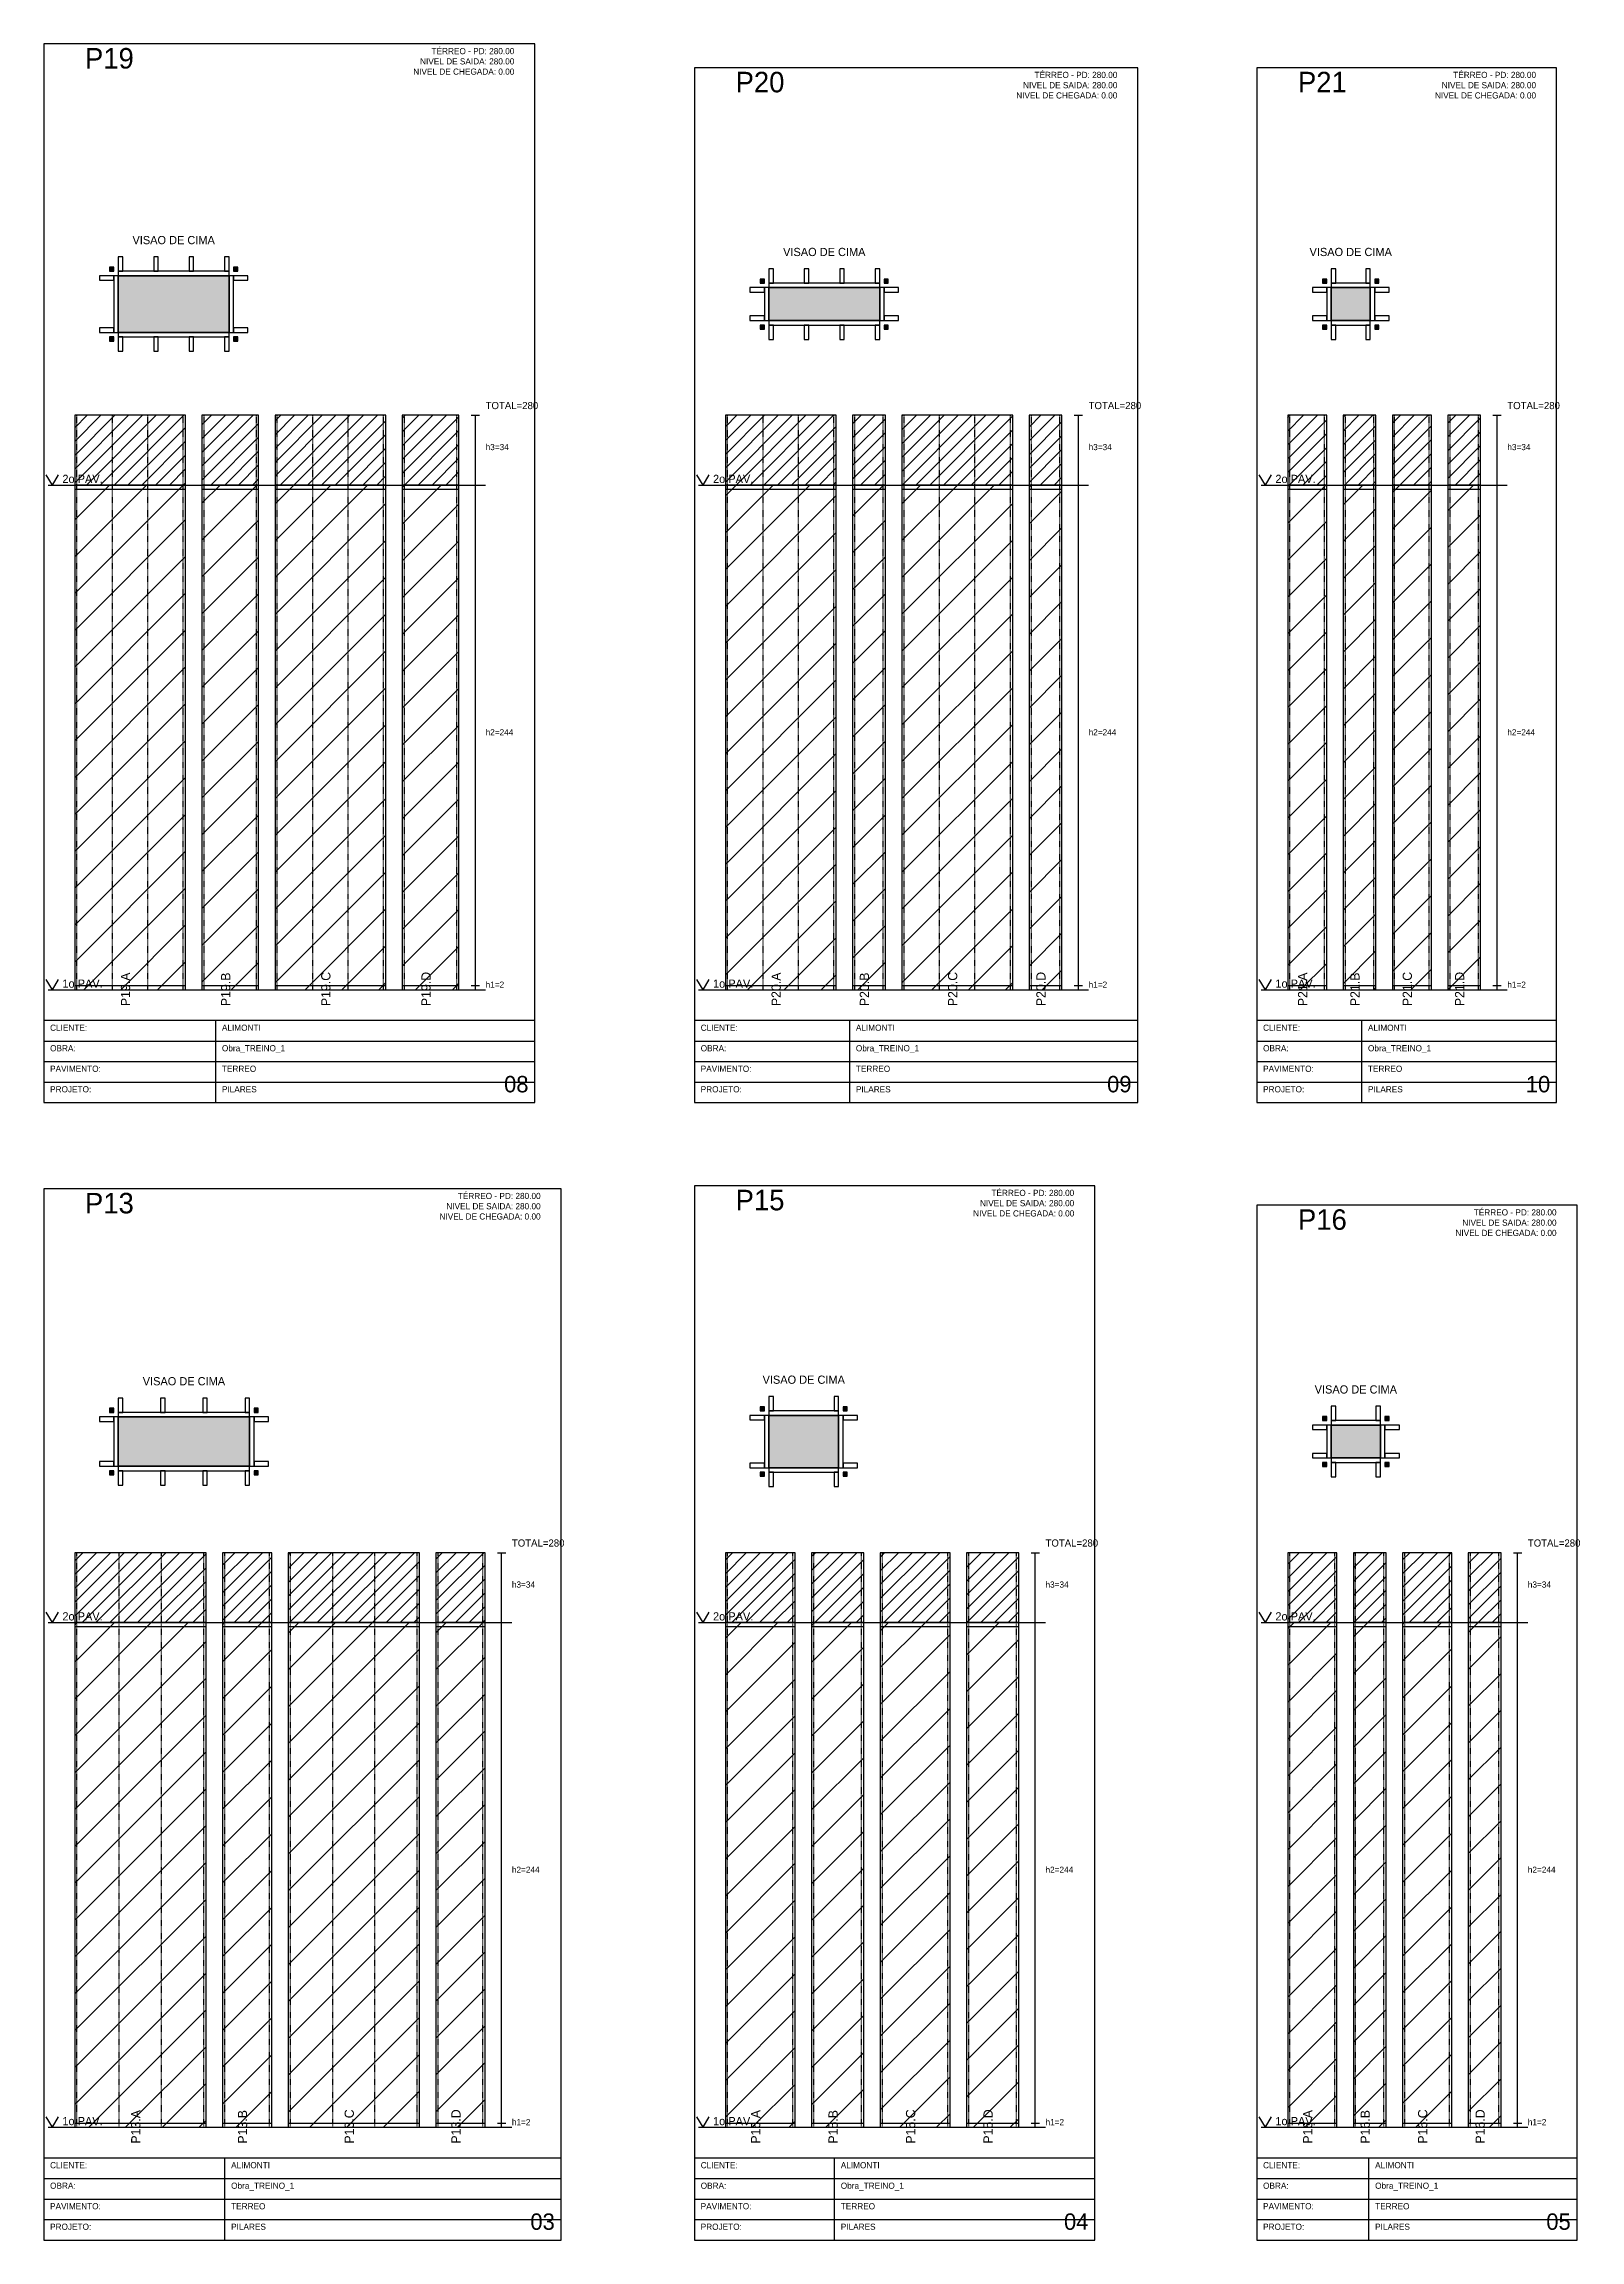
# Model space of a CAD drawing. Header units: metres. Extents: x 0 to 1466, y 0 to 2698.
# Drawn here: x 572 to 1320, y 0 to 1070 of the extents above; entities that cross this region are included whole.
import ezdxf
from ezdxf.enums import TextEntityAlignment as Align

# ---------------------------------------------------------------- set-up
doc = ezdxf.new("R2010")
doc.units = ezdxf.units.M
doc.linetypes.add('DASHED', pattern=[0.5, 0.25, -0.25])
for name, color, linetype in [('BORDA_CELULA', 9, 'Continuous'), ('CARIMBO', 9, 'Continuous'), ('CHAPA', 1, 'Continuous'), ('CONCRETO', 4, 'Continuous'), ('COTA', 8, 'Continuous'), ('Hachura', 8, 'Continuous'), ('LABEL_ID', 3, 'Continuous'), ('Nivel', 4, 'Continuous'), ('NOMENCLATURA', 1, 'Continuous'), ('Paineis', 7, 'Continuous'), ('SARR_2.2x7', 82, 'Continuous'), ('Texto Secao', 2, 'Continuous'), ('TEXTO_GERAL', 2, 'Continuous')]:
    doc.layers.add(name, color=color, linetype=linetype)

msp = doc.modelspace()

# ---------------------------------------------------------------- hatches: boundary and pattern name
at = {"layer": 'CHAPA'}
for points in [[(604, 959.6), (606, 959.6), (606, 961.6), (604, 961.6)], [(664.4, 959.6), (666.4, 959.6), (666.4, 961.6), (664.4, 961.6)], [(921, 953.8), (923, 953.8), (923, 955.8), (921, 955.8)], [(981.4, 953.8), (983.4, 953.8), (983.4, 955.8), (981.4, 955.8)], [(1195, 953.8), (1197, 953.8), (1197, 955.8), (1195, 955.8)], [(1220.4, 953.8), (1222.4, 953.8), (1222.4, 955.8), (1220.4, 955.8)], [(921, 931.4), (923, 931.4), (923, 933.4), (921, 933.4)], [(981.4, 931.4), (983.4, 931.4), (983.4, 933.4), (981.4, 933.4)], [(1195, 931.4), (1197, 931.4), (1197, 933.4), (1195, 933.4)], [(1220.4, 931.4), (1222.4, 931.4), (1222.4, 933.4), (1220.4, 933.4)], [(604, 925.6), (606, 925.6), (606, 927.6), (604, 927.6)], [(664.4, 925.6), (666.4, 925.6), (666.4, 927.6), (664.4, 927.6)], [(604, 403.4), (606, 403.4), (606, 405.4), (604, 405.4)], [(674.4, 403.4), (676.4, 403.4), (676.4, 405.4), (674.4, 405.4)], [(921, 404.15), (923, 404.15), (923, 406.15), (921, 406.15)], [(961.4, 404.15), (963.4, 404.15), (963.4, 406.15), (961.4, 406.15)], [(1195, 399.4), (1197, 399.4), (1197, 401.4), (1195, 401.4)], [(1225.4, 399.4), (1227.4, 399.4), (1227.4, 401.4), (1225.4, 401.4)], [(604, 373), (606, 373), (606, 375), (604, 375)], [(674.4, 373), (676.4, 373), (676.4, 375), (674.4, 375)], [(1195, 377), (1197, 377), (1197, 379), (1195, 379)], [(1225.4, 377), (1227.4, 377), (1227.4, 379), (1225.4, 379)], [(921, 372.25), (923, 372.25), (923, 374.25), (921, 374.25)], [(961.4, 372.25), (963.4, 372.25), (963.4, 374.25), (961.4, 374.25)]]:
    msp.add_hatch(color=1, dxfattribs=at).paths.add_polyline_path(points)
at = {"layer": 'Hachura'}
for points in [[(608.2, 929.8), (662.2, 929.8), (662.2, 957.4), (608.2, 957.4)], [(925.2, 935.6), (979.2, 935.6), (979.2, 951.6), (925.2, 951.6)], [(1199.2, 935.6), (1218.2, 935.6), (1218.2, 951.6), (1199.2, 951.6)], [(608.2, 377.2), (672.2, 377.2), (672.2, 401.2), (608.2, 401.2)], [(925.2, 376.45), (959.2, 376.45), (959.2, 401.95), (925.2, 401.95)], [(1199.2, 381.2), (1223.2, 381.2), (1223.2, 397.2), (1199.2, 397.2)]]:
    msp.add_hatch(color=253, dxfattribs=at).paths.add_polyline_path(points)
h = msp.add_hatch(dxfattribs=at)
h.set_pattern_fill('ANSI31', scale=1.5)
h.paths.add_polyline_path([(587, 855.4), (641, 855.4), (641, 889.4), (587, 889.4)])
h = msp.add_hatch(dxfattribs=at)
h.set_pattern_fill('ANSI31', scale=1.5)
h.paths.add_polyline_path([(649, 855.4), (676.6, 855.4), (676.6, 889.4), (649, 889.4)])
h = msp.add_hatch(dxfattribs=at)
h.set_pattern_fill('ANSI31', scale=1.5)
h.paths.add_polyline_path([(684.6, 855.4), (738.6, 855.4), (738.6, 889.4), (684.6, 889.4)])
h = msp.add_hatch(dxfattribs=at)
h.set_pattern_fill('ANSI31', scale=1.5)
h.paths.add_polyline_path([(746.6, 855.4), (774.2, 855.4), (774.2, 889.4), (746.6, 889.4)])
h = msp.add_hatch(dxfattribs=at)
h.set_pattern_fill('ANSI31', scale=1.5)
h.paths.add_polyline_path([(904, 855.4), (958, 855.4), (958, 889.4), (904, 889.4)])
h = msp.add_hatch(dxfattribs=at)
h.set_pattern_fill('ANSI31', scale=1.5)
h.paths.add_polyline_path([(966, 855.4), (982, 855.4), (982, 889.4), (966, 889.4)])
h = msp.add_hatch(dxfattribs=at)
h.set_pattern_fill('ANSI31', scale=1.5)
h.paths.add_polyline_path([(990, 855.4), (1044, 855.4), (1044, 889.4), (990, 889.4)])
h = msp.add_hatch(dxfattribs=at)
h.set_pattern_fill('ANSI31', scale=1.5)
h.paths.add_polyline_path([(1052, 855.4), (1068, 855.4), (1068, 889.4), (1052, 889.4)])
h = msp.add_hatch(dxfattribs=at)
h.set_pattern_fill('ANSI31', scale=1.5)
h.paths.add_polyline_path([(1178, 855.4), (1197, 855.4), (1197, 889.4), (1178, 889.4)])
h = msp.add_hatch(dxfattribs=at)
h.set_pattern_fill('ANSI31', scale=1.5)
h.paths.add_polyline_path([(1205, 855.4), (1221, 855.4), (1221, 889.4), (1205, 889.4)])
h = msp.add_hatch(dxfattribs=at)
h.set_pattern_fill('ANSI31', scale=1.5)
h.paths.add_polyline_path([(1229, 855.4), (1248, 855.4), (1248, 889.4), (1229, 889.4)])
h = msp.add_hatch(dxfattribs=at)
h.set_pattern_fill('ANSI31', scale=1.5)
h.paths.add_polyline_path([(1256, 855.4), (1272, 855.4), (1272, 889.4), (1256, 889.4)])
h = msp.add_hatch(dxfattribs=at)
h.set_pattern_fill('ANSI31', scale=4)
h.paths.add_polyline_path([(587, 609.4), (641, 609.4), (641, 855.4), (587, 855.4)])
h = msp.add_hatch(dxfattribs=at)
h.set_pattern_fill('ANSI31', scale=4)
h.paths.add_polyline_path([(649, 609.4), (676.6, 609.4), (676.6, 855.4), (649, 855.4)])
h = msp.add_hatch(dxfattribs=at)
h.set_pattern_fill('ANSI31', scale=4)
h.paths.add_polyline_path([(684.6, 609.4), (738.6, 609.4), (738.6, 855.4), (684.6, 855.4)])
h = msp.add_hatch(dxfattribs=at)
h.set_pattern_fill('ANSI31', scale=4)
h.paths.add_polyline_path([(746.6, 609.4), (774.2, 609.4), (774.2, 855.4), (746.6, 855.4)])
h = msp.add_hatch(dxfattribs=at)
h.set_pattern_fill('ANSI31', scale=4)
h.paths.add_polyline_path([(904, 609.4), (958, 609.4), (958, 855.4), (904, 855.4)])
h = msp.add_hatch(dxfattribs=at)
h.set_pattern_fill('ANSI31', scale=4)
h.paths.add_polyline_path([(966, 609.4), (982, 609.4), (982, 855.4), (966, 855.4)])
h = msp.add_hatch(dxfattribs=at)
h.set_pattern_fill('ANSI31', scale=4)
h.paths.add_polyline_path([(990, 609.4), (1044, 609.4), (1044, 855.4), (990, 855.4)])
h = msp.add_hatch(dxfattribs=at)
h.set_pattern_fill('ANSI31', scale=4)
h.paths.add_polyline_path([(1052, 609.4), (1068, 609.4), (1068, 855.4), (1052, 855.4)])
h = msp.add_hatch(dxfattribs=at)
h.set_pattern_fill('ANSI31', scale=4)
h.paths.add_polyline_path([(1178, 609.4), (1197, 609.4), (1197, 855.4), (1178, 855.4)])
h = msp.add_hatch(dxfattribs=at)
h.set_pattern_fill('ANSI31', scale=4)
h.paths.add_polyline_path([(1205, 609.4), (1221, 609.4), (1221, 855.4), (1205, 855.4)])
h = msp.add_hatch(dxfattribs=at)
h.set_pattern_fill('ANSI31', scale=4)
h.paths.add_polyline_path([(1229, 609.4), (1248, 609.4), (1248, 855.4), (1229, 855.4)])
h = msp.add_hatch(dxfattribs=at)
h.set_pattern_fill('ANSI31', scale=4)
h.paths.add_polyline_path([(1256, 609.4), (1272, 609.4), (1272, 855.4), (1256, 855.4)])
h = msp.add_hatch(dxfattribs=at)
h.set_pattern_fill('ANSI31', scale=1.5)
h.paths.add_polyline_path([(587, 301), (651, 301), (651, 335), (587, 335)])
h = msp.add_hatch(dxfattribs=at)
h.set_pattern_fill('ANSI31', scale=1.5)
h.paths.add_polyline_path([(659, 301), (683, 301), (683, 335), (659, 335)])
h = msp.add_hatch(dxfattribs=at)
h.set_pattern_fill('ANSI31', scale=1.5)
h.paths.add_polyline_path([(691, 301), (755, 301), (755, 335), (691, 335)])
h = msp.add_hatch(dxfattribs=at)
h.set_pattern_fill('ANSI31', scale=1.5)
h.paths.add_polyline_path([(763, 301), (787, 301), (787, 335), (763, 335)])
h = msp.add_hatch(dxfattribs=at)
h.set_pattern_fill('ANSI31', scale=1.5)
h.paths.add_polyline_path([(904, 301), (938, 301), (938, 335), (904, 335)])
h = msp.add_hatch(dxfattribs=at)
h.set_pattern_fill('ANSI31', scale=1.5)
h.paths.add_polyline_path([(946, 301), (971.5, 301), (971.5, 335), (946, 335)])
h = msp.add_hatch(dxfattribs=at)
h.set_pattern_fill('ANSI31', scale=1.5)
h.paths.add_polyline_path([(979.5, 301), (1013.5, 301), (1013.5, 335), (979.5, 335)])
h = msp.add_hatch(dxfattribs=at)
h.set_pattern_fill('ANSI31', scale=1.5)
h.paths.add_polyline_path([(1021.5, 301), (1047, 301), (1047, 335), (1021.5, 335)])
h = msp.add_hatch(dxfattribs=at)
h.set_pattern_fill('ANSI31', scale=1.5)
h.paths.add_polyline_path([(1178, 301), (1202, 301), (1202, 335), (1178, 335)])
h = msp.add_hatch(dxfattribs=at)
h.set_pattern_fill('ANSI31', scale=1.5)
h.paths.add_polyline_path([(1210, 301), (1226, 301), (1226, 335), (1210, 335)])
h = msp.add_hatch(dxfattribs=at)
h.set_pattern_fill('ANSI31', scale=1.5)
h.paths.add_polyline_path([(1234, 301), (1258, 301), (1258, 335), (1234, 335)])
h = msp.add_hatch(dxfattribs=at)
h.set_pattern_fill('ANSI31', scale=1.5)
h.paths.add_polyline_path([(1266, 301), (1282, 301), (1282, 335), (1266, 335)])
h = msp.add_hatch(dxfattribs=at)
h.set_pattern_fill('ANSI31', scale=4)
h.paths.add_polyline_path([(587, 55), (651, 55), (651, 301), (587, 301)])
h = msp.add_hatch(dxfattribs=at)
h.set_pattern_fill('ANSI31', scale=4)
h.paths.add_polyline_path([(659, 55), (683, 55), (683, 301), (659, 301)])
h = msp.add_hatch(dxfattribs=at)
h.set_pattern_fill('ANSI31', scale=4)
h.paths.add_polyline_path([(691, 55), (755, 55), (755, 301), (691, 301)])
h = msp.add_hatch(dxfattribs=at)
h.set_pattern_fill('ANSI31', scale=4)
h.paths.add_polyline_path([(763, 55), (787, 55), (787, 301), (763, 301)])
h = msp.add_hatch(dxfattribs=at)
h.set_pattern_fill('ANSI31', scale=4)
h.paths.add_polyline_path([(904, 55), (938, 55), (938, 301), (904, 301)])
h = msp.add_hatch(dxfattribs=at)
h.set_pattern_fill('ANSI31', scale=4)
h.paths.add_polyline_path([(946, 55), (971.5, 55), (971.5, 301), (946, 301)])
h = msp.add_hatch(dxfattribs=at)
h.set_pattern_fill('ANSI31', scale=4)
h.paths.add_polyline_path([(979.5, 55), (1013.5, 55), (1013.5, 301), (979.5, 301)])
h = msp.add_hatch(dxfattribs=at)
h.set_pattern_fill('ANSI31', scale=4)
h.paths.add_polyline_path([(1021.5, 55), (1047, 55), (1047, 301), (1021.5, 301)])
h = msp.add_hatch(dxfattribs=at)
h.set_pattern_fill('ANSI31', scale=4)
h.paths.add_polyline_path([(1178, 55), (1202, 55), (1202, 301), (1178, 301)])
h = msp.add_hatch(dxfattribs=at)
h.set_pattern_fill('ANSI31', scale=4)
h.paths.add_polyline_path([(1210, 55), (1226, 55), (1226, 301), (1210, 301)])
h = msp.add_hatch(dxfattribs=at)
h.set_pattern_fill('ANSI31', scale=4)
h.paths.add_polyline_path([(1234, 55), (1258, 55), (1258, 301), (1234, 301)])
h = msp.add_hatch(dxfattribs=at)
h.set_pattern_fill('ANSI31', scale=4)
h.paths.add_polyline_path([(1266, 55), (1282, 55), (1282, 301), (1266, 301)])

# ---------------------------------------------------------------- linework, layer by layer
at = {"layer": 'BORDA_CELULA', "color": 9}
for points in [[(572, 554.4), (811.2, 554.4), (811.2, 1070.4), (572, 1070.4)], [(889, 554.4), (1105, 554.4), (1105, 1058.8), (889, 1058.8)], [(1163, 554.4), (1309, 554.4), (1309, 1058.8), (1163, 1058.8)], [(889, 0), (1084, 0), (1084, 513.9), (889, 513.9)], [(572, 0), (824, 0), (824, 512.4), (572, 512.4)], [(1163, 0), (1319, 0), (1319, 504.4), (1163, 504.4)]]:
    msp.add_lwpolyline(points, close=True, dxfattribs=at)
at = {"layer": 'CARIMBO', "color": 40}
for p, q in [((655.72, 554.4), (655.72, 594.4)), ((964.6, 554.4), (964.6, 594.4)), ((1214.1, 554.4), (1214.1, 594.4)), ((572, 584.4), (811.2, 584.4)), ((889, 584.4), (1105, 584.4)), ((1163, 584.4), (1309, 584.4)), ((572, 574.4), (811.2, 574.4)), ((889, 574.4), (1105, 574.4)), ((1163, 574.4), (1309, 574.4)), ((572, 564.4), (811.2, 564.4)), ((889, 564.4), (1105, 564.4)), ((1163, 564.4), (1309, 564.4)), ((660.2, 0), (660.2, 40)), ((957.25, 0), (957.25, 40)), ((1217.6, 0), (1217.6, 40)), ((572, 30), (824, 30)), ((889, 30), (1084, 30)), ((1163, 30), (1319, 30)), ((572, 20), (824, 20)), ((889, 20), (1084, 20)), ((1163, 20), (1319, 20)), ((572, 10), (824, 10)), ((889, 10), (1084, 10)), ((1163, 10), (1319, 10))]:
    msp.add_line(p, q, dxfattribs=at)
for points in [[(572, 554.4), (811.2, 554.4), (811.2, 594.4), (572, 594.4)], [(889, 554.4), (1105, 554.4), (1105, 594.4), (889, 594.4)], [(1163, 554.4), (1309, 554.4), (1309, 594.4), (1163, 594.4)], [(572, 0), (824, 0), (824, 40), (572, 40)], [(889, 0), (1084, 0), (1084, 40), (889, 40)], [(1163, 0), (1319, 0), (1319, 40), (1163, 40)]]:
    msp.add_lwpolyline(points, close=True, dxfattribs=at)
at = {"layer": 'CHAPA', "color": 1}
for points in [[(604, 959.6), (606, 959.6), (606, 961.6), (604, 961.6)], [(664.4, 959.6), (666.4, 959.6), (666.4, 961.6), (664.4, 961.6)], [(921, 953.8), (923, 953.8), (923, 955.8), (921, 955.8)], [(981.4, 953.8), (983.4, 953.8), (983.4, 955.8), (981.4, 955.8)], [(1195, 953.8), (1197, 953.8), (1197, 955.8), (1195, 955.8)], [(1220.4, 953.8), (1222.4, 953.8), (1222.4, 955.8), (1220.4, 955.8)], [(921, 931.4), (923, 931.4), (923, 933.4), (921, 933.4)], [(981.4, 931.4), (983.4, 931.4), (983.4, 933.4), (981.4, 933.4)], [(1195, 931.4), (1197, 931.4), (1197, 933.4), (1195, 933.4)], [(1220.4, 931.4), (1222.4, 931.4), (1222.4, 933.4), (1220.4, 933.4)], [(604, 925.6), (606, 925.6), (606, 927.6), (604, 927.6)], [(664.4, 925.6), (666.4, 925.6), (666.4, 927.6), (664.4, 927.6)], [(604, 403.4), (606, 403.4), (606, 405.4), (604, 405.4)], [(674.4, 403.4), (676.4, 403.4), (676.4, 405.4), (674.4, 405.4)], [(921, 404.15), (923, 404.15), (923, 406.15), (921, 406.15)], [(961.4, 404.15), (963.4, 404.15), (963.4, 406.15), (961.4, 406.15)], [(1195, 399.4), (1197, 399.4), (1197, 401.4), (1195, 401.4)], [(1225.4, 399.4), (1227.4, 399.4), (1227.4, 401.4), (1225.4, 401.4)], [(604, 373), (606, 373), (606, 375), (604, 375)], [(674.4, 373), (676.4, 373), (676.4, 375), (674.4, 375)], [(1195, 377), (1197, 377), (1197, 379), (1195, 379)], [(1225.4, 377), (1227.4, 377), (1227.4, 379), (1225.4, 379)], [(921, 372.25), (923, 372.25), (923, 374.25), (921, 374.25)], [(961.4, 372.25), (963.4, 372.25), (963.4, 374.25), (961.4, 374.25)]]:
    msp.add_lwpolyline(points, close=True, dxfattribs=at)
at = {"layer": 'CONCRETO', "color": 4}
for points in [[(608.2, 929.8), (662.2, 929.8), (662.2, 957.4), (608.2, 957.4)], [(925.2, 935.6), (979.2, 935.6), (979.2, 951.6), (925.2, 951.6)], [(1199.2, 935.6), (1218.2, 935.6), (1218.2, 951.6), (1199.2, 951.6)], [(608.2, 377.2), (672.2, 377.2), (672.2, 401.2), (608.2, 401.2)], [(925.2, 376.45), (959.2, 376.45), (959.2, 401.95), (925.2, 401.95)], [(1199.2, 381.2), (1223.2, 381.2), (1223.2, 397.2), (1199.2, 397.2)]]:
    msp.add_lwpolyline(points, close=True, dxfattribs=at)
at = {"layer": 'COTA', "color": 8}
for p, q in [((780.2, 889.4), (784.2, 889.4)), ((782.2, 609.4), (782.2, 889.4)), ((1074, 889.4), (1078, 889.4)), ((1076, 609.4), (1076, 889.4)), ((1278, 889.4), (1282, 889.4)), ((1280, 609.4), (1280, 889.4)), ((780.2, 855.4), (784.2, 855.4)), ((780.2, 855.4), (784.2, 855.4)), ((1074, 855.4), (1078, 855.4)), ((1074, 855.4), (1078, 855.4)), ((1278, 855.4), (1282, 855.4)), ((1278, 855.4), (1282, 855.4)), ((780.2, 611.4), (784.2, 611.4)), ((780.2, 611.4), (784.2, 611.4)), ((1074, 611.4), (1078, 611.4)), ((1074, 611.4), (1078, 611.4)), ((1278, 611.4), (1282, 611.4)), ((1278, 611.4), (1282, 611.4)), ((780.2, 609.4), (784.2, 609.4)), ((1074, 609.4), (1078, 609.4)), ((1278, 609.4), (1282, 609.4)), ((793, 335), (797, 335)), ((795, 55), (795, 335)), ((1053, 335), (1057, 335)), ((1055, 55), (1055, 335)), ((1288, 335), (1292, 335)), ((1290, 55), (1290, 335)), ((793, 301), (797, 301)), ((793, 301), (797, 301)), ((1053, 301), (1057, 301)), ((1053, 301), (1057, 301)), ((1288, 301), (1292, 301)), ((1288, 301), (1292, 301)), ((793, 57), (797, 57)), ((793, 57), (797, 57)), ((793, 55), (797, 55)), ((1053, 57), (1057, 57)), ((1053, 57), (1057, 57)), ((1053, 55), (1057, 55)), ((1288, 57), (1292, 57)), ((1288, 57), (1292, 57)), ((1288, 55), (1292, 55))]:
    msp.add_line(p, q, dxfattribs=at)
at = {"layer": 'Nivel', "color": 4}
for p, q in [((573, 860.4), (576, 855.4)), ((579, 860.4), (576, 855.4)), ((890, 860.4), (893, 855.4)), ((896, 860.4), (893, 855.4)), ((1164, 860.4), (1167, 855.4)), ((1170, 860.4), (1167, 855.4)), ((574, 855.4), (787.2, 855.4)), ((891, 855.4), (1081, 855.4)), ((1165, 855.4), (1285, 855.4)), ((573, 614.4), (576, 609.4)), ((579, 614.4), (576, 609.4)), ((890, 614.4), (893, 609.4)), ((896, 614.4), (893, 609.4)), ((1164, 614.4), (1167, 609.4)), ((1170, 614.4), (1167, 609.4)), ((574, 609.4), (787.2, 609.4)), ((891, 609.4), (1081, 609.4)), ((1165, 609.4), (1285, 609.4)), ((573, 306), (576, 301)), ((574, 301), (800, 301)), ((579, 306), (576, 301)), ((890, 306), (893, 301)), ((891, 301), (1060, 301)), ((896, 306), (893, 301)), ((1164, 306), (1167, 301)), ((1165, 301), (1295, 301)), ((1170, 306), (1167, 301)), ((573, 60), (576, 55)), ((574, 55), (800, 55)), ((579, 60), (576, 55)), ((890, 60), (893, 55)), ((891, 55), (1060, 55)), ((896, 60), (893, 55)), ((1164, 60), (1167, 55)), ((1165, 55), (1295, 55)), ((1170, 60), (1167, 55))]:
    msp.add_line(p, q, dxfattribs=at)
at = {"layer": 'Paineis', "color": 7}
for p, q in [((587, 853.4), (641, 853.4)), ((649, 853.4), (676.6, 853.4)), ((684.6, 853.4), (738.6, 853.4)), ((746.6, 853.4), (774.2, 853.4)), ((904, 853.4), (958, 853.4)), ((966, 853.4), (982, 853.4)), ((990, 853.4), (1044, 853.4)), ((1052, 853.4), (1068, 853.4)), ((1178, 853.4), (1197, 853.4)), ((1205, 853.4), (1221, 853.4)), ((1229, 853.4), (1248, 853.4)), ((1256, 853.4), (1272, 853.4)), ((587, 611.4), (641, 611.4)), ((649, 611.4), (676.6, 611.4)), ((684.6, 611.4), (738.6, 611.4)), ((746.6, 611.4), (774.2, 611.4)), ((904, 611.4), (958, 611.4)), ((966, 611.4), (982, 611.4)), ((990, 611.4), (1044, 611.4)), ((1052, 611.4), (1068, 611.4)), ((1178, 611.4), (1197, 611.4)), ((1205, 611.4), (1221, 611.4)), ((1229, 611.4), (1248, 611.4)), ((1256, 611.4), (1272, 611.4)), ((587, 299), (651, 299)), ((659, 299), (683, 299)), ((691, 299), (755, 299)), ((763, 299), (787, 299)), ((904, 299), (938, 299)), ((946, 299), (971.5, 299)), ((979.5, 299), (1013.5, 299)), ((1021.5, 299), (1047, 299)), ((1178, 299), (1202, 299)), ((1210, 299), (1226, 299)), ((1234, 299), (1258, 299)), ((1266, 299), (1282, 299)), ((587, 57), (651, 57)), ((659, 57), (683, 57)), ((691, 57), (755, 57)), ((763, 57), (787, 57)), ((904, 57), (938, 57)), ((946, 57), (971.5, 57)), ((979.5, 57), (1013.5, 57)), ((1021.5, 57), (1047, 57)), ((1178, 57), (1202, 57)), ((1210, 57), (1226, 57)), ((1234, 57), (1258, 57)), ((1266, 57), (1282, 57))]:
    msp.add_line(p, q, dxfattribs=at)
for points in [[(606, 929.8), (608.2, 929.8), (608.2, 957.4), (606, 957.4)], [(608.2, 957.4), (662.2, 957.4), (662.2, 959.6), (608.2, 959.6)], [(662.2, 929.8), (664.4, 929.8), (664.4, 957.4), (662.2, 957.4)], [(925.2, 951.6), (979.2, 951.6), (979.2, 953.8), (925.2, 953.8)], [(1199.2, 951.6), (1218.2, 951.6), (1218.2, 953.8), (1199.2, 953.8)], [(923, 935.6), (925.2, 935.6), (925.2, 951.6), (923, 951.6)], [(979.2, 935.6), (981.4, 935.6), (981.4, 951.6), (979.2, 951.6)], [(1197, 935.6), (1199.2, 935.6), (1199.2, 951.6), (1197, 951.6)], [(1218.2, 935.6), (1220.4, 935.6), (1220.4, 951.6), (1218.2, 951.6)], [(925.2, 933.4), (979.2, 933.4), (979.2, 935.6), (925.2, 935.6)], [(1199.2, 933.4), (1218.2, 933.4), (1218.2, 935.6), (1199.2, 935.6)], [(608.2, 927.6), (662.2, 927.6), (662.2, 929.8), (608.2, 929.8)], [(587, 855.4), (641, 855.4), (641, 889.4), (587, 889.4)], [(649, 855.4), (676.6, 855.4), (676.6, 889.4), (649, 889.4)], [(684.6, 855.4), (738.6, 855.4), (738.6, 889.4), (684.6, 889.4)], [(746.6, 855.4), (774.2, 855.4), (774.2, 889.4), (746.6, 889.4)], [(904, 855.4), (958, 855.4), (958, 889.4), (904, 889.4)], [(966, 855.4), (982, 855.4), (982, 889.4), (966, 889.4)], [(990, 855.4), (1044, 855.4), (1044, 889.4), (990, 889.4)], [(1052, 855.4), (1068, 855.4), (1068, 889.4), (1052, 889.4)], [(1178, 855.4), (1197, 855.4), (1197, 889.4), (1178, 889.4)], [(1205, 855.4), (1221, 855.4), (1221, 889.4), (1205, 889.4)], [(1229, 855.4), (1248, 855.4), (1248, 889.4), (1229, 889.4)], [(1256, 855.4), (1272, 855.4), (1272, 889.4), (1256, 889.4)], [(587, 609.4), (641, 609.4), (641, 855.4), (587, 855.4)], [(649, 609.4), (676.6, 609.4), (676.6, 855.4), (649, 855.4)], [(684.6, 609.4), (738.6, 609.4), (738.6, 855.4), (684.6, 855.4)], [(746.6, 609.4), (774.2, 609.4), (774.2, 855.4), (746.6, 855.4)], [(904, 609.4), (958, 609.4), (958, 855.4), (904, 855.4)], [(966, 609.4), (982, 609.4), (982, 855.4), (966, 855.4)], [(990, 609.4), (1044, 609.4), (1044, 855.4), (990, 855.4)], [(1052, 609.4), (1068, 609.4), (1068, 855.4), (1052, 855.4)], [(1178, 609.4), (1197, 609.4), (1197, 855.4), (1178, 855.4)], [(1205, 609.4), (1221, 609.4), (1221, 855.4), (1205, 855.4)], [(1229, 609.4), (1248, 609.4), (1248, 855.4), (1229, 855.4)], [(1256, 609.4), (1272, 609.4), (1272, 855.4), (1256, 855.4)], [(606, 377.2), (608.2, 377.2), (608.2, 401.2), (606, 401.2)], [(608.2, 401.2), (672.2, 401.2), (672.2, 403.4), (608.2, 403.4)], [(672.2, 377.2), (674.4, 377.2), (674.4, 401.2), (672.2, 401.2)], [(923, 376.45), (925.2, 376.45), (925.2, 401.95), (923, 401.95)], [(925.2, 401.95), (959.2, 401.95), (959.2, 404.15), (925.2, 404.15)], [(959.2, 376.45), (961.4, 376.45), (961.4, 401.95), (959.2, 401.95)], [(1197, 381.2), (1199.2, 381.2), (1199.2, 397.2), (1197, 397.2)], [(1199.2, 397.2), (1223.2, 397.2), (1223.2, 399.4), (1199.2, 399.4)], [(1223.2, 381.2), (1225.4, 381.2), (1225.4, 397.2), (1223.2, 397.2)], [(608.2, 375), (672.2, 375), (672.2, 377.2), (608.2, 377.2)], [(925.2, 374.25), (959.2, 374.25), (959.2, 376.45), (925.2, 376.45)], [(1199.2, 379), (1223.2, 379), (1223.2, 381.2), (1199.2, 381.2)], [(587, 301), (651, 301), (651, 335), (587, 335)], [(659, 301), (683, 301), (683, 335), (659, 335)], [(691, 301), (755, 301), (755, 335), (691, 335)], [(763, 301), (787, 301), (787, 335), (763, 335)], [(904, 301), (938, 301), (938, 335), (904, 335)], [(946, 301), (971.5, 301), (971.5, 335), (946, 335)], [(979.5, 301), (1013.5, 301), (1013.5, 335), (979.5, 335)], [(1021.5, 301), (1047, 301), (1047, 335), (1021.5, 335)], [(1178, 301), (1202, 301), (1202, 335), (1178, 335)], [(1210, 301), (1226, 301), (1226, 335), (1210, 335)], [(1234, 301), (1258, 301), (1258, 335), (1234, 335)], [(1266, 301), (1282, 301), (1282, 335), (1266, 335)], [(587, 55), (651, 55), (651, 301), (587, 301)], [(659, 55), (683, 55), (683, 301), (659, 301)], [(691, 55), (755, 55), (755, 301), (691, 301)], [(763, 55), (787, 55), (787, 301), (763, 301)], [(904, 55), (938, 55), (938, 301), (904, 301)], [(946, 55), (971.5, 55), (971.5, 301), (946, 301)], [(979.5, 55), (1013.5, 55), (1013.5, 301), (979.5, 301)], [(1021.5, 55), (1047, 55), (1047, 301), (1021.5, 301)], [(1178, 55), (1202, 55), (1202, 301), (1178, 301)], [(1210, 55), (1226, 55), (1226, 301), (1210, 301)], [(1234, 55), (1258, 55), (1258, 301), (1234, 301)], [(1266, 55), (1282, 55), (1282, 301), (1266, 301)]]:
    msp.add_lwpolyline(points, close=True, dxfattribs=at)
at = {"layer": 'SARR_2.2x7', "color": 82, "linetype": 'DASHED'}
for p, q in [((588.1, 609.4), (588.1, 889.4)), ((605.37, 609.4), (605.37, 889.4)), ((622.63, 609.4), (622.63, 889.4)), ((639.9, 609.4), (639.9, 889.4)), ((650.1, 609.4), (650.1, 889.4)), ((675.5, 609.4), (675.5, 889.4)), ((685.7, 609.4), (685.7, 889.4)), ((702.97, 609.4), (702.97, 889.4)), ((720.23, 609.4), (720.23, 889.4)), ((737.5, 609.4), (737.5, 889.4)), ((747.7, 609.4), (747.7, 889.4)), ((773.1, 609.4), (773.1, 889.4)), ((905.1, 609.4), (905.1, 889.4)), ((922.37, 609.4), (922.37, 889.4)), ((939.63, 609.4), (939.63, 889.4)), ((956.9, 609.4), (956.9, 889.4)), ((967.1, 609.4), (967.1, 889.4)), ((980.9, 609.4), (980.9, 889.4)), ((991.1, 609.4), (991.1, 889.4)), ((1008.37, 609.4), (1008.37, 889.4)), ((1025.63, 609.4), (1025.63, 889.4)), ((1042.9, 609.4), (1042.9, 889.4)), ((1053.1, 609.4), (1053.1, 889.4)), ((1066.9, 609.4), (1066.9, 889.4)), ((1179.1, 609.4), (1179.1, 889.4)), ((1195.9, 609.4), (1195.9, 889.4)), ((1206.1, 609.4), (1206.1, 889.4)), ((1219.9, 609.4), (1219.9, 889.4)), ((1230.1, 609.4), (1230.1, 889.4)), ((1246.9, 609.4), (1246.9, 889.4)), ((1257.1, 609.4), (1257.1, 889.4)), ((1270.9, 609.4), (1270.9, 889.4)), ((588.1, 55), (588.1, 335)), ((608.7, 55), (608.7, 335)), ((629.3, 55), (629.3, 335)), ((649.9, 55), (649.9, 335)), ((660.1, 55), (660.1, 335)), ((681.9, 55), (681.9, 335)), ((692.1, 55), (692.1, 335)), ((712.7, 55), (712.7, 335)), ((733.3, 55), (733.3, 335)), ((753.9, 55), (753.9, 335)), ((764.1, 55), (764.1, 335)), ((785.9, 55), (785.9, 335)), ((905.1, 55), (905.1, 335)), ((936.9, 55), (936.9, 335)), ((947.1, 55), (947.1, 335)), ((970.4, 55), (970.4, 335)), ((980.6, 55), (980.6, 335)), ((1012.4, 55), (1012.4, 335)), ((1022.6, 55), (1022.6, 335)), ((1045.9, 55), (1045.9, 335)), ((1179.1, 55), (1179.1, 335)), ((1200.9, 55), (1200.9, 335)), ((1211.1, 55), (1211.1, 335)), ((1224.9, 55), (1224.9, 335)), ((1235.1, 55), (1235.1, 335)), ((1256.9, 55), (1256.9, 335)), ((1267.1, 55), (1267.1, 335)), ((1280.9, 55), (1280.9, 335))]:
    msp.add_line(p, q, dxfattribs=at)
at = {"layer": 'SARR_2.2x7', "color": 82}
for points in [[(608.2, 959.6), (610.4, 959.6), (610.4, 966.6), (608.2, 966.6)], [(625.47, 959.6), (627.67, 959.6), (627.67, 966.6), (625.47, 966.6)], [(642.73, 959.6), (644.93, 959.6), (644.93, 966.6), (642.73, 966.6)], [(660, 959.6), (662.2, 959.6), (662.2, 966.6), (660, 966.6)], [(599, 955.2), (606, 955.2), (606, 957.4), (599, 957.4)], [(664.4, 955.2), (671.4, 955.2), (671.4, 957.4), (664.4, 957.4)], [(925.2, 953.8), (927.4, 953.8), (927.4, 960.8), (925.2, 960.8)], [(942.47, 953.8), (944.67, 953.8), (944.67, 960.8), (942.47, 960.8)], [(959.73, 953.8), (961.93, 953.8), (961.93, 960.8), (959.73, 960.8)], [(977, 953.8), (979.2, 953.8), (979.2, 960.8), (977, 960.8)], [(1199.2, 953.8), (1201.4, 953.8), (1201.4, 960.8), (1199.2, 960.8)], [(1216, 953.8), (1218.2, 953.8), (1218.2, 960.8), (1216, 960.8)], [(916, 949.4), (923, 949.4), (923, 951.6), (916, 951.6)], [(981.4, 949.4), (988.4, 949.4), (988.4, 951.6), (981.4, 951.6)], [(1190, 949.4), (1197, 949.4), (1197, 951.6), (1190, 951.6)], [(1220.4, 949.4), (1227.4, 949.4), (1227.4, 951.6), (1220.4, 951.6)], [(599, 929.8), (606, 929.8), (606, 932), (599, 932)], [(664.4, 929.8), (671.4, 929.8), (671.4, 932), (664.4, 932)], [(916, 935.6), (923, 935.6), (923, 937.8), (916, 937.8)], [(925.2, 926.4), (927.4, 926.4), (927.4, 933.4), (925.2, 933.4)], [(942.47, 926.4), (944.67, 926.4), (944.67, 933.4), (942.47, 933.4)], [(959.73, 926.4), (961.93, 926.4), (961.93, 933.4), (959.73, 933.4)], [(977, 926.4), (979.2, 926.4), (979.2, 933.4), (977, 933.4)], [(981.4, 935.6), (988.4, 935.6), (988.4, 937.8), (981.4, 937.8)], [(1190, 935.6), (1197, 935.6), (1197, 937.8), (1190, 937.8)], [(1199.2, 926.4), (1201.4, 926.4), (1201.4, 933.4), (1199.2, 933.4)], [(1216, 926.4), (1218.2, 926.4), (1218.2, 933.4), (1216, 933.4)], [(1220.4, 935.6), (1227.4, 935.6), (1227.4, 937.8), (1220.4, 937.8)], [(608.2, 920.6), (610.4, 920.6), (610.4, 927.6), (608.2, 927.6)], [(625.47, 920.6), (627.67, 920.6), (627.67, 927.6), (625.47, 927.6)], [(642.73, 920.6), (644.93, 920.6), (644.93, 927.6), (642.73, 927.6)], [(660, 920.6), (662.2, 920.6), (662.2, 927.6), (660, 927.6)], [(608.2, 403.4), (610.4, 403.4), (610.4, 410.4), (608.2, 410.4)], [(628.8, 403.4), (631, 403.4), (631, 410.4), (628.8, 410.4)], [(649.4, 403.4), (651.6, 403.4), (651.6, 410.4), (649.4, 410.4)], [(670, 403.4), (672.2, 403.4), (672.2, 410.4), (670, 410.4)], [(925.2, 404.15), (927.4, 404.15), (927.4, 411.15), (925.2, 411.15)], [(957, 404.15), (959.2, 404.15), (959.2, 411.15), (957, 411.15)], [(599, 399), (606, 399), (606, 401.2), (599, 401.2)], [(674.4, 399), (681.4, 399), (681.4, 401.2), (674.4, 401.2)], [(916, 399.75), (923, 399.75), (923, 401.95), (916, 401.95)], [(961.4, 399.75), (968.4, 399.75), (968.4, 401.95), (961.4, 401.95)], [(1190, 395), (1197, 395), (1197, 397.2), (1190, 397.2)], [(1199.2, 399.4), (1201.4, 399.4), (1201.4, 406.4), (1199.2, 406.4)], [(1221, 399.4), (1223.2, 399.4), (1223.2, 406.4), (1221, 406.4)], [(1225.4, 395), (1232.4, 395), (1232.4, 397.2), (1225.4, 397.2)], [(599, 377.2), (606, 377.2), (606, 379.4), (599, 379.4)], [(608.2, 368), (610.4, 368), (610.4, 375), (608.2, 375)], [(628.8, 368), (631, 368), (631, 375), (628.8, 375)], [(649.4, 368), (651.6, 368), (651.6, 375), (649.4, 375)], [(670, 368), (672.2, 368), (672.2, 375), (670, 375)], [(674.4, 377.2), (681.4, 377.2), (681.4, 379.4), (674.4, 379.4)], [(916, 376.45), (923, 376.45), (923, 378.65), (916, 378.65)], [(961.4, 376.45), (968.4, 376.45), (968.4, 378.65), (961.4, 378.65)], [(1190, 381.2), (1197, 381.2), (1197, 383.4), (1190, 383.4)], [(1199.2, 372), (1201.4, 372), (1201.4, 379), (1199.2, 379)], [(1221, 372), (1223.2, 372), (1223.2, 379), (1221, 379)], [(1225.4, 381.2), (1232.4, 381.2), (1232.4, 383.4), (1225.4, 383.4)], [(925.2, 367.25), (927.4, 367.25), (927.4, 374.25), (925.2, 374.25)], [(957, 367.25), (959.2, 367.25), (959.2, 374.25), (957, 374.25)]]:
    msp.add_lwpolyline(points, close=True, dxfattribs=at)

# ---------------------------------------------------------------- texts
at = {"layer": 'CARIMBO', "color": 9}
for s, p in [('CLIENTE:', (575, 589.4)), ('CLIENTE:', (892, 589.4)), ('CLIENTE:', (1166, 589.4)), ('OBRA:', (575, 579.4)), ('OBRA:', (892, 579.4)), ('OBRA:', (1166, 579.4)), ('PAVIMENTO:', (575, 569.4)), ('PAVIMENTO:', (892, 569.4)), ('PAVIMENTO:', (1166, 569.4)), ('PROJETO:', (575, 559.4)), ('PROJETO:', (892, 559.4)), ('PROJETO:', (1166, 559.4)), ('CLIENTE:', (575, 35)), ('CLIENTE:', (892, 35)), ('CLIENTE:', (1166, 35)), ('OBRA:', (575, 25)), ('OBRA:', (892, 25)), ('OBRA:', (1166, 25)), ('PAVIMENTO:', (575, 15)), ('PAVIMENTO:', (892, 15)), ('PAVIMENTO:', (1166, 15)), ('PROJETO:', (575, 5)), ('PROJETO:', (892, 5)), ('PROJETO:', (1166, 5))]:
    msp.add_text(s, height=3, dxfattribs=at).set_placement(p)
at = {"layer": 'COTA', "color": 8}
for s, height, p in [('TOTAL=280', 3.5, (787.2, 892.4)), ('TOTAL=280', 3.5, (1081, 892.4)), ('TOTAL=280', 3.5, (1285, 892.4)), ('h3=34', 3, (787.2, 872.4)), ('h3=34', 3, (1081, 872.4)), ('h3=34', 3, (1285, 872.4)), ('h2=244', 3, (787.2, 733.4)), ('h2=244', 3, (1081, 733.4)), ('h2=244', 3, (1285, 733.4)), ('h1=2', 3, (787.2, 610.4)), ('h1=2', 3, (1081, 610.4)), ('h1=2', 3, (1285, 610.4)), ('TOTAL=280', 3.5, (800, 338)), ('TOTAL=280', 3.5, (1060, 338)), ('TOTAL=280', 3.5, (1295, 338)), ('h3=34', 3, (800, 318)), ('h3=34', 3, (1060, 318)), ('h3=34', 3, (1295, 318)), ('h2=244', 3, (800, 179)), ('h2=244', 3, (1060, 179)), ('h2=244', 3, (1295, 179)), ('h1=2', 3, (800, 56)), ('h1=2', 3, (1060, 56)), ('h1=2', 3, (1295, 56))]:
    msp.add_text(s, height=height, dxfattribs=at).set_placement(p)
at = {"layer": 'LABEL_ID', "color": 3}
for s, p in [('08', (796.2, 559.4)), ('09', (1090, 559.4)), ('10', (1294, 559.4)), ('03', (809, 5)), ('04', (1069, 5)), ('05', (1304, 5))]:
    msp.add_text(s, height=8, dxfattribs=at).set_placement(p)
at = {"layer": 'Nivel', "color": 4}
for s, p in [('2o PAV.', (581, 856.4)), ('2o PAV.', (898, 856.4)), ('2o PAV.', (1172, 856.4)), ('1o PAV.', (581, 610.4)), ('1o PAV.', (898, 610.4)), ('1o PAV.', (1172, 610.4)), ('2o PAV.', (581, 302)), ('2o PAV.', (898, 302)), ('2o PAV.', (1172, 302)), ('1o PAV.', (581, 56)), ('1o PAV.', (898, 56)), ('1o PAV.', (1172, 56))]:
    msp.add_text(s, height=4, dxfattribs=at).set_placement(p)
at = {"layer": 'NOMENCLATURA', "color": 1}
for s, p in [('P19', (592, 1058.4)), ('P20', (909, 1046.8)), ('P21', (1183, 1046.8)), ('P13', (592, 500.4)), ('P15', (909, 501.9)), ('P16', (1183, 492.4))]:
    msp.add_text(s, height=10, dxfattribs=at).set_placement(p)
at = {"layer": 'Texto Secao', "color": 2}
for p in [(635.2, 971.6), (952.2, 965.8), (1208.7, 965.8), (640.2, 415.4), (942.2, 416.15), (1211.2, 411.4)]:
    msp.add_text('VISAO DE CIMA', height=4, dxfattribs=at).set_placement(p, align=Align.BOTTOM_CENTER)
for s, p in [('P19.A', (614, 601.4)), ('P19.B', (662.8, 601.4)), ('P19.C', (711.6, 601.4)), ('P19.D', (760.4, 601.4)), ('P20.A', (931, 601.4)), ('P20.B', (974, 601.4)), ('P20.C', (1017, 601.4)), ('P20.D', (1060, 601.4)), ('P21.A', (1187.5, 601.4)), ('P21.B', (1213, 601.4)), ('P21.C', (1238.5, 601.4)), ('P21.D', (1264, 601.4)), ('P13.A', (619, 47)), ('P13.B', (671, 47)), ('P13.C', (723, 47)), ('P13.D', (775, 47)), ('P15.A', (921, 47)), ('P15.B', (958.75, 47)), ('P15.C', (996.5, 47)), ('P15.D', (1034.25, 47)), ('P16.A', (1190, 47)), ('P16.B', (1218, 47)), ('P16.C', (1246, 47)), ('P16.D', (1274, 47))]:
    msp.add_text(s, height=4.5, rotation=90, dxfattribs=at).set_placement(p)
at = {"layer": 'TEXTO_GERAL', "color": 2}
for s, p in [('NIVEL DE SAIDA: 280.00', (801.2, 1060.4)), ('TÉRREO - PD: 280.00', (801.2, 1065.4)), ('NIVEL DE CHEGADA: 0.00', (801.2, 1055.4)), ('NIVEL DE SAIDA: 280.00', (1095, 1048.8)), ('TÉRREO - PD: 280.00', (1095, 1053.8)), ('NIVEL DE SAIDA: 280.00', (1299, 1048.8)), ('TÉRREO - PD: 280.00', (1299, 1053.8)), ('NIVEL DE CHEGADA: 0.00', (1095, 1043.8)), ('NIVEL DE CHEGADA: 0.00', (1299, 1043.8)), ('NIVEL DE SAIDA: 280.00', (814, 502.4)), ('TÉRREO - PD: 280.00', (814, 507.4)), ('NIVEL DE SAIDA: 280.00', (1074, 503.9)), ('TÉRREO - PD: 280.00', (1074, 508.9)), ('TÉRREO - PD: 280.00', (1309, 499.4)), ('NIVEL DE CHEGADA: 0.00', (814, 497.4)), ('NIVEL DE CHEGADA: 0.00', (1074, 498.9)), ('NIVEL DE CHEGADA: 0.00', (1309, 489.4)), ('NIVEL DE SAIDA: 280.00', (1309, 494.4))]:
    msp.add_text(s, height=3, dxfattribs=at).set_placement(p, align=Align.RIGHT)
for s, p in [('ALIMONTI', (658.72, 589.4)), ('ALIMONTI', (967.6, 589.4)), ('ALIMONTI', (1217.1, 589.4)), ('Obra_TREINO_1', (658.72, 579.4)), ('Obra_TREINO_1', (967.6, 579.4)), ('Obra_TREINO_1', (1217.1, 579.4)), ('TERREO', (658.72, 569.4)), ('TERREO', (967.6, 569.4)), ('TERREO', (1217.1, 569.4)), ('PILARES', (658.72, 559.4)), ('PILARES', (967.6, 559.4)), ('PILARES', (1217.1, 559.4)), ('ALIMONTI', (663.2, 35)), ('ALIMONTI', (960.25, 35)), ('ALIMONTI', (1220.6, 35)), ('Obra_TREINO_1', (663.2, 25)), ('Obra_TREINO_1', (960.25, 25)), ('Obra_TREINO_1', (1220.6, 25)), ('TERREO', (663.2, 15)), ('TERREO', (960.25, 15)), ('TERREO', (1220.6, 15)), ('PILARES', (663.2, 5)), ('PILARES', (960.25, 5)), ('PILARES', (1220.6, 5))]:
    msp.add_text(s, height=3, dxfattribs=at).set_placement(p)

doc.saveas('drawing.dxf')
